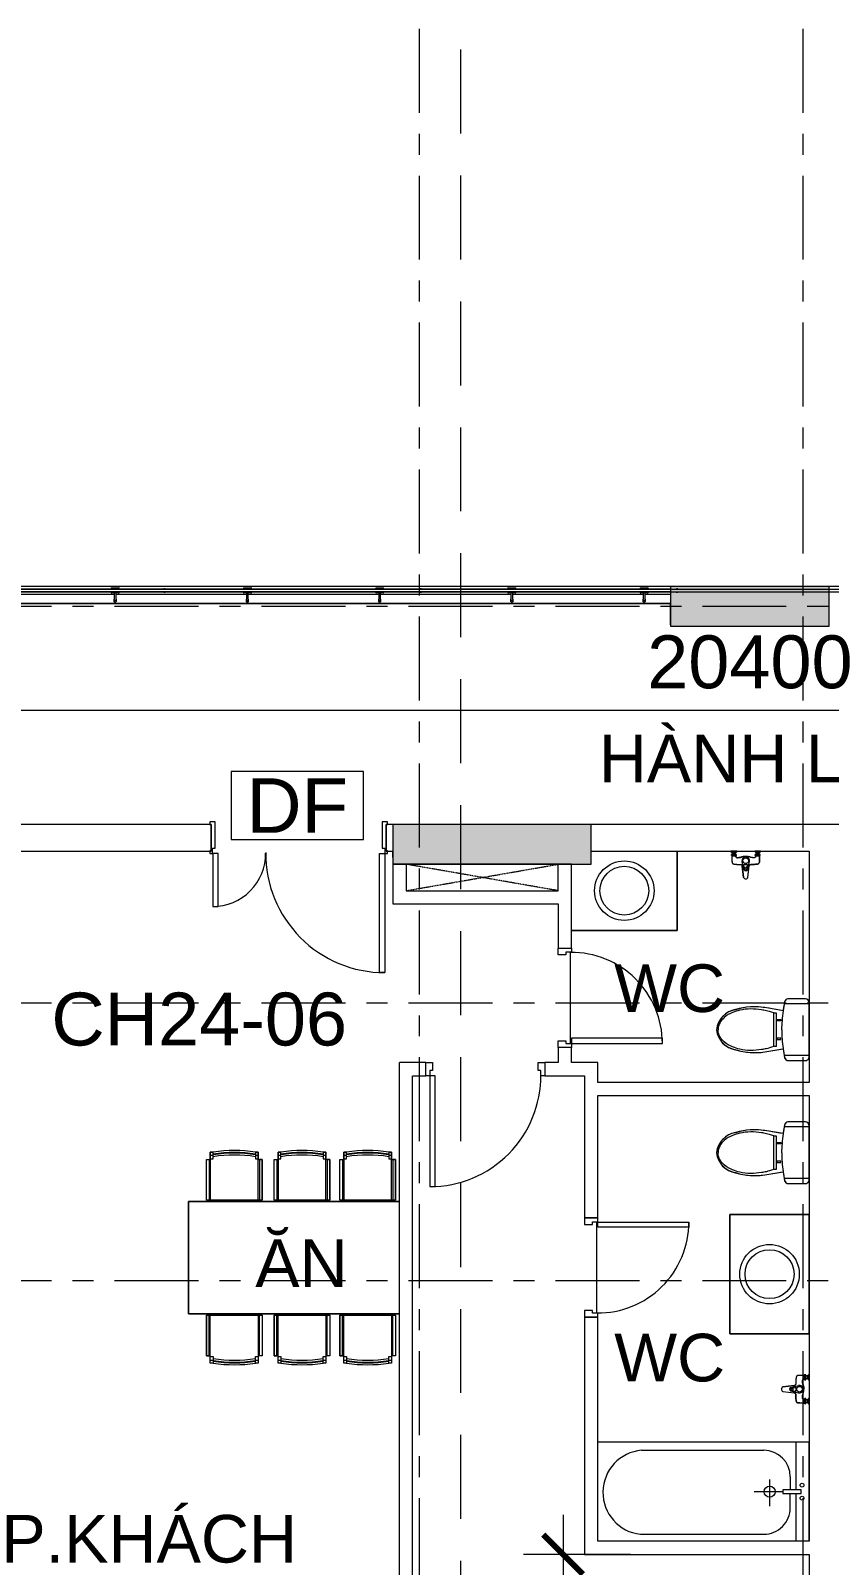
# Model space of a CAD drawing. Header units: millimetres. Extents: x -20144 to 126922, y -42414 to 48263.
# Drawn here: x 14062 to 20100, y 4198 to 15804 of the extents above; entities that cross this region are included whole.
import ezdxf
from ezdxf.enums import TextEntityAlignment as Align

# ---------------------------------------------------------------- set-up
doc = ezdxf.new("R2010")
doc.units = ezdxf.units.MM
for name, pattern in [('Dash', [6.35, 3.175, -3.175]), ('Grid Line', [22.225, 12.7, -3.175, 3.175, -3.175]), ('HIDDEN2', [4.7625, 3.175, -1.5875])]:
    doc.linetypes.add(name, pattern=pattern)
for name, color, linetype, lineweight in [('A-DETL-GENF', 31, 'Continuous', 5), ('A-DETL-GENF-HDLN', 161, 'Dash', 5), ('CHU', 181, 'Continuous', 5), ('CUA', 31, 'Continuous', 9), ('DIM', 1, 'Continuous', 5), ('KI-HIEU-1', 151, 'Continuous', 9), ('LC.HA', 8, 'Continuous', 9), ('NET CAT', 3, 'Continuous', 5), ('NET THAY 1', 41, 'Continuous', 5), ('NET THAY 2', 55, 'Continuous', 5), ('NET-CAT', 3, 'Continuous', 15), ('NET-THAY', 2, 'Continuous', 9), ('THIET BI', 44, 'Continuous', 5), ('THIET-BI', 44, 'Continuous', 5), ('TRUC', 225, 'Continuous', 5), ('Y-GHI CHU PCCC$0$Z-CT1-GHI CHU TT$0$KI-HIEU', 6, 'Continuous', 13)]:
    doc.layers.add(name, color=color, linetype=linetype, lineweight=lineweight)
doc.styles.add('Arial_2', font='arial.ttf', dxfattribs={"height": 360})
doc.styles.add('Arial_3', font='arial.ttf', dxfattribs={"height": 400})
doc.styles.add('TA1', font='arial.ttf')
doc.styles.add('Y-GHI CHU PCCC$0$Arial', font='arial.ttf')
doc.dimstyles.new('D_200_KTx2', dxfattribs={"dimtxt": 400, "dimasz": 300, "dimexe": 300, "dimexo": 300, "dimgap": 160, "dimtad": 1, "dimdec": 0, "dimzin": 9, "dimtxsty": 'TA1', "dimblk": 'ARCHTICK', "dimcen": 1, "dimdle": 300, "dimclrd": 256, "dimclre": 256, "dimclrt": 7, "dimadec": 0, "dimazin": 0, "dimtfac": 1, "dimtdec": 0, "dimtix": 1, "dimtmove": 1, "dimatfit": 3, "dimldrblk": 'ARCHTICK', "dimfxl": 0, "dimtolj": 1, "dimtzin": 0, "dimlwd": -1, "dimlwe": -1, "dimarcsym": 0})

# ---------------------------------------------------------------- blocks, each defined once
blk = doc.blocks.new('CUA VAO CAN HO_0001 - Type 1-1424750-MẶT BẰNG TẦNG 24')
at = {"layer": 'CUA'}
for p, q in [((-549, 1022), (-509, 1022)), ((-549, 122), (-549, 1022)), ((-509, 1022), (-509, 122)), ((712, 522), (712, 122)), ((752, 522), (712, 522)), ((752, 122), (752, 522)), ((-509, 122), (-549, 122)), ((712, 122), (752, 122))]:
    blk.add_line(p, q, dxfattribs=at)
at = {"layer": 'CUA', "lineweight": 5}
for p, q in [((-550, 122), (-570, 122)), ((-570, 122), (-570, 102)), ((-550, 81), (-550, 122)), ((773, 122), (753, 122)), ((753, 122), (753, 81)), ((773, 102), (773, 122)), ((-570, 102), (-560, 102)), ((-560, 102), (-560, -98)), ((-530, 81), (-550, 81)), ((-530, -118), (-530, 81)), ((753, 81), (733, 81)), ((733, 81), (733, -118)), ((763, -98), (763, 102)), ((763, 102), (773, 102)), ((-560, -98), (-570, -98)), ((-570, -98), (-570, -118)), ((773, -98), (763, -98)), ((773, -118), (773, -98)), ((-570, -118), (-530, -118)), ((733, -118), (773, -118))]:
    blk.add_line(p, q, dxfattribs=at)
for centre, radius, start, end in [((-549, 122), 900, 359.5, 90), ((752, 122), 400, 90, 180.5)]:
    blk.add_arc(centre, radius, start, end, dxfattribs=at)
blk = doc.blocks.new('X-XI2 - X-XI-1404904-MẶT BẰNG TẦNG 24')
at = {"layer": 'THIET-BI'}
for p, q in [((204, 0), (-204, 0)), ((204, 0), (-204, 0)), ((204, 0), (0, 0)), ((195, 0), (195, -186)), ((215, -2), (204, 0)), ((-231, -17), (-233, -33)), ((-233, -29), (-233, -158)), ((-233, -29), (-233, -158)), ((-233, -33), (-233, -45)), ((-233, -45), (-233, -158)), ((-228, -12), (-231, -17)), ((-222, -6), (-228, -12)), ((-212, -1), (-222, -6)), ((-204, 0), (-212, -1)), ((0, 0), (-204, 0)), ((-195, 0), (-195, -186)), ((219, -4), (215, -2)), ((225, -8), (219, -4)), ((228, -12), (225, -8)), ((232, -19), (228, -12)), ((233, -29), (232, -19)), ((233, -158), (233, -29)), ((233, -158), (233, -29)), ((233, -158), (233, -29)), ((-233, -158), (-233, -162)), ((-233, -162), (-231, -169)), ((-231, -169), (-228, -174)), ((-228, -174), (-224, -179)), ((-224, -179), (-217, -184)), ((-217, -184), (-209, -186)), ((-209, -186), (-202, -188)), ((-202, -188), (-192, -190)), ((-192, -190), (-184, -191)), ((-184, -191), (-168, -194)), ((-168, -194), (-150, -197)), ((-144, -197), (-167, -335)), ((-144, -197), (-167, -335)), ((-148, -221), (-155, -266)), ((-150, -197), (-144, -197)), ((-144, -197), (-148, -221)), ((-77, -214), (-66, -214)), ((-77, -245), (-77, -214)), ((-66, -214), (-66, -245)), ((64, -214), (64, -245)), ((74, -214), (64, -214)), ((74, -245), (74, -214)), ((144, -197), (213, -186)), ((167, -335), (144, -197)), ((167, -335), (144, -197)), ((147, -216), (144, -197)), ((152, -245), (147, -216)), ((213, -186), (221, -182)), ((221, -182), (226, -176)), ((226, -176), (232, -167)), ((232, -167), (233, -158)), ((-165, -322), (-169, -349)), ((-162, -304), (-165, -322)), ((-158, -281), (-162, -304)), ((-155, -266), (-158, -281)), ((-128, -250), (128, -250)), ((-128, -268), (-128, -250)), ((-9, -268), (-128, -268)), ((-66, -245), (-77, -245)), ((128, -268), (-9, -268)), ((64, -245), (74, -245)), ((128, -250), (128, -268)), ((157, -278), (152, -245)), ((162, -305), (157, -278)), ((167, -335), (162, -305)), ((172, -371), (167, -335)), ((-171, -365), (-173, -383)), ((-173, -383), (-173, -402)), ((-173, -402), (-173, -436)), ((-173, -436), (-173, -446)), ((-173, -446), (-170, -475)), ((-169, -349), (-171, -365)), ((165, -502), (173, -446)), ((173, -396), (172, -371)), ((173, -426), (173, -396)), ((173, -446), (173, -426)), ((-170, -475), (-166, -495)), ((-166, -495), (-161, -521)), ((-161, -521), (-151, -556)), ((-151, -556), (-144, -587)), ((145, -581), (151, -556)), ((151, -556), (155, -544)), ((155, -544), (162, -518)), ((162, -518), (165, -502)), ((-144, -587), (-132, -613)), ((-132, -613), (-122, -629)), ((-122, -629), (-100, -654)), ((-100, -654), (-88, -665)), ((-88, -665), (-70, -677)), ((-70, -677), (-50, -687)), ((-50, -687), (-20, -697)), ((0, -700), (35, -693)), ((35, -693), (61, -682)), ((61, -682), (86, -666)), ((86, -666), (100, -654)), ((100, -654), (114, -639)), ((114, -639), (132, -613)), ((132, -613), (145, -581)), ((-20, -697), (0, -700))]:
    blk.add_line(p, q, dxfattribs=at)
for centre, radius, start, end in [((204, -29), 29, 360, 90), ((204, -29), 29, 0, 90), ((-204, -29), 29, 90, 180), ((-204, -29), 29, 90, 180), ((-204, -158), 29, 180, 259.8599), ((-204, -158), 29, 180, 259.8599), ((18, 960), 1169, 258.7762, 262.0348), ((18, 960), 1169, 258.7762, 262.0348), ((18, 960), 1169, 262.1447, 269.1633), ((-16, 958), 1166, 270.8375, 277.7683), ((-18, 960), 1169, 277.9652, 281.2238), ((-18, 960), 1169, 277.9652, 281.2238), ((204, -158), 29, 280.1401, 360), ((204, -158), 29, 280.1401, 0), ((287, -414), 461, 170.0941, 197.8856), ((287, -414), 461, 170.0941, 197.8856), ((-287, -414), 461, 342.1144, 9.9059), ((-287, -414), 461, 342.1144, 9.9059), ((18, -530), 172, 188.8267, 263.9098), ((18, -530), 172, 188.8267, 263.9098), ((-18, -530), 172, 276.0902, 351.1733), ((-18, -530), 172, 276.0902, 351.1733)]:
    blk.add_arc(centre, radius, start, end, dxfattribs=at)
for points in [[(-128, -268), (-143, -316), (-152, -365), (-160, -442), (-151, -517), (-130, -585), (-94, -652), (-37, -689), (-3, -689), (0, -689)], [(128, -268), (143, -316), (152, -365), (160, -442), (151, -517), (130, -585), (94, -652), (37, -689), (3, -689), (0, -689)]]:
    blk.add_open_spline(points, degree=3, knots=[12.724379, 12.724379, 12.724379, 12.724379, 75.096459, 151.912755, 228.70098, 282.501534, 351.034079, 439.49288, 447.51098, 447.51098, 447.51098, 447.51098], dxfattribs=at)
blk = doc.blocks.new('X-LA - X-LA-1424757-MẶT BẰNG TẦNG 24')
at = {"layer": 'THIET-BI'}
for p, q in [((400, -600), (400, 0)), ((400, 0), (400, -600)), ((-400, -600), (400, -600)), ((400, -600), (-400, -600))]:
    blk.add_line(p, q, dxfattribs=at)
for radius in [225, 185]:
    blk.add_circle((0, -300), radius, dxfattribs=at)
blk = doc.blocks.new('X-BAN AN 4 GHE - X-BAN AN 4 GHE 2-1424809-MẶT BẰNG TẦNG 24')
at = {"layer": 'THIET BI'}
for p, q in [((137, 1168), (165, 1168)), ((137, 860), (137, 1168)), ((137, 1168), (156, 1168)), ((137, 860), (137, 1168)), ((156, 1168), (156, 860)), ((165, 1223), (187, 1223)), ((165, 1168), (165, 1223)), ((165, 1223), (165, 860)), ((187, 1223), (165, 1223)), ((165, 1201), (187, 1201)), ((165, 1172), (187, 1172)), ((187, 1188), (187, 1223)), ((187, 1172), (187, 1188)), ((506, 1223), (528, 1223)), ((506, 1223), (506, 1188)), ((528, 1223), (506, 1223)), ((506, 1201), (528, 1201)), ((506, 1188), (506, 1172)), ((506, 1172), (528, 1172)), ((528, 1223), (528, 1168)), ((528, 860), (528, 1223)), ((528, 1168), (556, 1168)), ((537, 1168), (537, 860)), ((556, 1168), (537, 1168)), ((556, 1168), (556, 860)), ((556, 860), (556, 1168)), ((648, 860), (648, 1168)), ((648, 1168), (677, 1168)), ((648, 1168), (667, 1168)), ((648, 860), (648, 1168)), ((667, 1168), (667, 860)), ((677, 1223), (699, 1223)), ((677, 1168), (677, 1223)), ((677, 1223), (677, 860)), ((699, 1223), (677, 1223)), ((677, 1201), (699, 1201)), ((677, 1172), (699, 1172)), ((699, 1188), (699, 1223)), ((699, 1172), (699, 1188)), ((1018, 1223), (1039, 1223)), ((1018, 1223), (1018, 1188)), ((1039, 1223), (1018, 1223)), ((1018, 1201), (1039, 1201)), ((1018, 1188), (1018, 1172)), ((1018, 1172), (1039, 1172)), ((1039, 1223), (1039, 1168)), ((1039, 860), (1039, 1223)), ((1039, 1168), (1068, 1168)), ((1049, 1168), (1049, 860)), ((1068, 1168), (1049, 1168)), ((1068, 1168), (1068, 860)), ((1068, 860), (1068, 1168)), ((1145, 860), (1145, 1168)), ((1145, 1168), (1174, 1168)), ((1145, 1168), (1164, 1168)), ((1145, 860), (1145, 1168)), ((1164, 1168), (1164, 860)), ((1174, 1223), (1195, 1223)), ((1174, 1168), (1174, 1223)), ((1174, 1223), (1174, 860)), ((1195, 1223), (1174, 1223)), ((1174, 1201), (1195, 1201)), ((1174, 1172), (1195, 1172)), ((1195, 1188), (1195, 1223)), ((1195, 1172), (1195, 1188)), ((1515, 1223), (1536, 1223)), ((1515, 1223), (1515, 1188)), ((1536, 1223), (1515, 1223)), ((1515, 1201), (1536, 1201)), ((1515, 1188), (1515, 1172)), ((1515, 1172), (1536, 1172)), ((1536, 1223), (1536, 1168)), ((1536, 860), (1536, 1223)), ((1536, 1168), (1565, 1168)), ((1546, 1168), (1546, 860)), ((1565, 1168), (1546, 1168)), ((1565, 1168), (1565, 860)), ((1565, 860), (1565, 1168)), ((0, 850), (1595, 850)), ((0, 0), (0, 850)), ((1595, 850), (0, 850)), ((0, 850), (0, 0)), ((556, 860), (137, 860)), ((156, 860), (137, 860)), ((165, 860), (528, 860)), ((537, 860), (556, 860)), ((1068, 860), (648, 860)), ((667, 860), (648, 860)), ((677, 860), (1039, 860)), ((1049, 860), (1068, 860)), ((1565, 860), (1145, 860)), ((1164, 860), (1145, 860)), ((1174, 860), (1536, 860)), ((1546, 860), (1565, 860)), ((1595, 0), (0, 0)), ((0, 0), (1595, 0)), ((137, -10), (556, -10)), ((137, -318), (137, -10)), ((156, -10), (137, -10)), ((137, -10), (137, -318)), ((156, -318), (156, -10)), ((165, -10), (528, -10)), ((165, -373), (165, -10)), ((528, -10), (528, -373)), ((537, -10), (556, -10)), ((537, -318), (537, -10)), ((556, -10), (556, -318)), ((556, -10), (556, -318)), ((648, -10), (1068, -10)), ((648, -318), (648, -10)), ((667, -10), (648, -10)), ((648, -10), (648, -318)), ((667, -318), (667, -10)), ((677, -10), (1039, -10)), ((677, -373), (677, -10)), ((1039, -10), (1039, -373)), ((1049, -10), (1068, -10)), ((1049, -318), (1049, -10)), ((1068, -10), (1068, -318)), ((1068, -10), (1068, -318)), ((1145, -10), (1565, -10)), ((1145, -318), (1145, -10)), ((1145, -10), (1145, -318)), ((1164, -10), (1145, -10)), ((1164, -318), (1164, -10)), ((1174, -10), (1536, -10)), ((1174, -373), (1174, -10)), ((1536, -10), (1536, -373)), ((1546, -10), (1565, -10)), ((1546, -318), (1546, -10)), ((1565, -10), (1565, -318)), ((1565, -10), (1565, -318)), ((165, -318), (137, -318)), ((137, -318), (156, -318)), ((165, -373), (165, -318)), ((165, -322), (187, -322)), ((187, -322), (187, -338)), ((187, -338), (187, -373)), ((506, -322), (528, -322)), ((506, -338), (506, -322)), ((506, -373), (506, -338)), ((528, -318), (528, -373)), ((556, -318), (528, -318)), ((556, -318), (537, -318)), ((677, -318), (648, -318)), ((648, -318), (667, -318)), ((677, -373), (677, -318)), ((677, -322), (699, -322)), ((699, -322), (699, -338)), ((699, -338), (699, -373)), ((1018, -322), (1039, -322)), ((1018, -338), (1018, -322)), ((1018, -373), (1018, -338)), ((1039, -318), (1039, -373)), ((1068, -318), (1039, -318)), ((1068, -318), (1049, -318)), ((1174, -318), (1145, -318)), ((1145, -318), (1164, -318)), ((1174, -373), (1174, -318)), ((1174, -322), (1195, -322)), ((1195, -322), (1195, -338)), ((1195, -338), (1195, -373)), ((1515, -322), (1536, -322)), ((1515, -338), (1515, -322)), ((1515, -373), (1515, -338)), ((1536, -318), (1536, -373)), ((1565, -318), (1536, -318)), ((1565, -318), (1546, -318)), ((165, -351), (187, -351)), ((187, -373), (165, -373)), ((187, -373), (165, -373)), ((506, -351), (528, -351)), ((528, -373), (506, -373)), ((528, -373), (506, -373)), ((677, -351), (699, -351)), ((699, -373), (677, -373)), ((699, -373), (677, -373)), ((1018, -351), (1039, -351)), ((1039, -373), (1018, -373)), ((1039, -373), (1018, -373)), ((1174, -351), (1195, -351)), ((1195, -373), (1174, -373)), ((1195, -373), (1174, -373)), ((1515, -351), (1536, -351)), ((1536, -373), (1515, -373)), ((1536, -373), (1515, -373))]:
    blk.add_line(p, q, dxfattribs=at)
for centre, radius, start, end in [((347, 222), 1013, 80.9407, 99.0593), ((347, 222), 1013, 80.9407, 99.0593), ((347, 222), 999, 80.808, 99.192), ((347, 202), 1013, 80.9407, 99.0593), ((347, 202), 999, 80.808, 99.192), ((858, 222), 1013, 80.9407, 99.0593), ((858, 222), 1013, 80.9407, 99.0593), ((858, 222), 999, 80.808, 99.192), ((858, 202), 1013, 80.9407, 99.0593), ((858, 202), 999, 80.808, 99.192), ((1355, 222), 1013, 80.9407, 99.0593), ((1355, 222), 1013, 80.9407, 99.0593), ((1355, 222), 999, 80.808, 99.192), ((1355, 202), 1013, 80.9407, 99.0593), ((1355, 202), 999, 80.808, 99.192), ((347, 648), 999, 260.808, 279.192), ((858, 648), 999, 260.808, 279.192), ((1355, 648), 999, 260.808, 279.192), ((347, 648), 1013, 260.9407, 279.0593), ((347, 628), 999, 260.808, 279.192), ((347, 628), 1013, 260.9407, 279.0593), ((347, 628), 1013, 260.9407, 279.0593), ((858, 648), 1013, 260.9407, 279.0593), ((858, 628), 999, 260.808, 279.192), ((858, 628), 1013, 260.9407, 279.0593), ((858, 628), 1013, 260.9407, 279.0593), ((1355, 648), 1013, 260.9407, 279.0593), ((1355, 628), 999, 260.808, 279.192), ((1355, 628), 1013, 260.9407, 279.0593), ((1355, 628), 1013, 260.9407, 279.0593)]:
    blk.add_arc(centre, radius, start, end, dxfattribs=at)
blk = doc.blocks.new('CUA WC - Type 1-1365100-MẶT BẰNG TẦNG 24')
at = {"layer": 'CUA', "lineweight": 5}
for p, q in [((-274, -52), (-274, 48)), ((-274, 48), (-224, 48)), ((-224, 48), (-224, -11)), ((426, 48), (476, 48)), ((426, -11), (426, 48)), ((476, 48), (476, -52)), ((-244, -52), (-274, -52)), ((-244, -11), (-244, -52)), ((-224, -11), (-244, -11)), ((446, -11), (426, -11)), ((446, -52), (446, -11)), ((476, -52), (446, -52))]:
    blk.add_line(p, q, dxfattribs=at)
at = {"layer": 'CUA'}
for p, q in [((-203, -52), (-243, -52)), ((-243, -52), (-243, -740)), ((-203, -740), (-203, -52)), ((-243, -740), (-203, -740))]:
    blk.add_line(p, q, dxfattribs=at)
at = {"layer": 'CUA', "lineweight": 5}
blk.add_arc((-243, -52), 688, 270, 0.5, dxfattribs=at)
blk = doc.blocks.new('CUA PHONG NGU - Type 1-1365695-MẶT BẰNG TẦNG 24')
at = {"layer": 'CUA', "lineweight": 5}
for p, q in [((-349, -52), (-349, 48)), ((-349, 48), (-299, 48)), ((-299, 48), (-299, -11)), ((501, 48), (551, 48)), ((501, -11), (501, 48)), ((551, 48), (551, -52)), ((-319, -52), (-349, -52)), ((-319, -11), (-319, -52)), ((-299, -11), (-319, -11)), ((521, -11), (501, -11)), ((521, -52), (521, -11)), ((551, -52), (521, -52))]:
    blk.add_line(p, q, dxfattribs=at)
at = {"layer": 'CUA'}
for p, q in [((-278, -52), (-318, -52)), ((-318, -52), (-318, -890)), ((-278, -890), (-278, -52)), ((-318, -890), (-278, -890))]:
    blk.add_line(p, q, dxfattribs=at)
at = {"layer": 'CUA', "lineweight": 5}
blk.add_arc((-318, -52), 838, 270, 0.5, dxfattribs=at)
blk = doc.blocks.new('CUA WC - Type 1-1365096-MẶT BẰNG TẦNG 24')
at = {"layer": 'CUA'}
for p, q in [((-243, 740), (-203, 740)), ((-243, 52), (-243, 740)), ((-203, 740), (-203, 52)), ((-203, 52), (-243, 52))]:
    blk.add_line(p, q, dxfattribs=at)
at = {"layer": 'CUA', "lineweight": 5}
for p, q in [((-244, 52), (-274, 52)), ((-274, 52), (-274, -48)), ((-244, 11), (-244, 52)), ((-224, 11), (-244, 11)), ((-224, -48), (-224, 11)), ((446, 11), (426, 11)), ((426, 11), (426, -48)), ((476, 52), (446, 52)), ((446, 52), (446, 11)), ((476, -48), (476, 52)), ((-274, -48), (-224, -48)), ((426, -48), (476, -48))]:
    blk.add_line(p, q, dxfattribs=at)
blk.add_arc((-243, 52), 688, 359.5, 90, dxfattribs=at)
blk = doc.blocks.new('X-LA - X-LA-1366259-MẶT BẰNG TẦNG 24')
at = {"layer": 'THIET-BI'}
for p, q in [((450, 0), (-450, 0)), ((-450, 0), (-450, -600)), ((-450, -600), (-450, 0)), ((-450, 0), (450, 0)), ((450, -600), (450, 0)), ((450, 0), (450, -600)), ((-450, -600), (450, -600)), ((450, -600), (-450, -600))]:
    blk.add_line(p, q, dxfattribs=at)
for radius in [225, 185]:
    blk.add_circle((0, -300), radius, dxfattribs=at)
blk = doc.blocks.new('X-SEN1 - X-SEN-1404906-MẶT BẰNG TẦNG 24')
at = {"layer": 'THIET-BI'}
for p, q in [((-68, 0), (-112, 0)), ((-112, 0), (-112, -4)), ((-112, 0), (-68, 0)), ((-112, -4), (-112, 0)), ((-68, -4), (-68, 0)), ((-68, 0), (-68, -4)), ((112, 0), (68, 0)), ((68, 0), (68, -4)), ((68, 0), (68, -4)), ((112, 0), (68, 0)), ((112, -4), (112, 0)), ((112, -4), (112, 0)), ((-112, -4), (-100, -13)), ((-68, -4), (-112, -4)), ((-112, -4), (-100, -13)), ((-100, -25), (-107, -25)), ((-73, -25), (-107, -25)), ((-107, -34), (-105, -34)), ((-107, -34), (-73, -34)), ((-105, -34), (-105, -37)), ((-105, -34), (-105, -37)), ((-75, -34), (-105, -34)), ((-105, -37), (-75, -37)), ((-100, -13), (-100, -25)), ((-100, -13), (-80, -13)), ((-80, -13), (-100, -13)), ((-100, -13), (-100, -25)), ((-80, -13), (-68, -4)), ((-80, -13), (-68, -4)), ((-80, -25), (-80, -13)), ((-80, -25), (-80, -13)), ((-73, -25), (-80, -25)), ((-75, -37), (-75, -34)), ((-75, -34), (-73, -34)), ((-75, -37), (-75, -34)), ((-13, -142), (-28, -81)), ((-27, -113), (-17, -199)), ((-17, -199), (-27, -113)), ((-8, -140), (-14, -105)), ((8, -140), (14, -105)), ((13, -142), (28, -81)), ((17, -199), (27, -113)), ((17, -199), (27, -113)), ((68, -4), (80, -13)), ((112, -4), (68, -4)), ((68, -4), (80, -13)), ((80, -25), (73, -25)), ((107, -25), (73, -25)), ((73, -34), (75, -34)), ((73, -34), (107, -34)), ((75, -34), (75, -37)), ((75, -34), (75, -37)), ((105, -34), (75, -34)), ((75, -37), (105, -37)), ((80, -13), (80, -25)), ((100, -13), (80, -13)), ((80, -13), (100, -13)), ((100, -13), (80, -13)), ((80, -13), (80, -25)), ((100, -13), (112, -4)), ((100, -13), (112, -4)), ((100, -25), (100, -13)), ((100, -25), (100, -13)), ((107, -25), (100, -25)), ((105, -37), (105, -34)), ((105, -34), (107, -34)), ((105, -37), (105, -34))]:
    blk.add_line(p, q, dxfattribs=at)
for centre, radius in [((0, -73), 21.5), ((0, -130), 7.2)]:
    blk.add_circle(centre, radius, dxfattribs=at)
for centre, radius, start, end in [((-103, -30), 6.9, 148.0246, 211.9754), ((-103, -30), 6.9, 148.0246, 211.9754), ((-107, -27), 1.8, 90, 148.0246), ((-107, -27), 1.8, 90, 148.0246), ((-107, -33), 1.8, 211.9754, 270), ((-107, -33), 1.8, 211.9754, 270), ((-112, -30), 6.9, 319.2845, 40.7155), ((-94, -30), 6.9, 139.2845, 220.7155), ((-85, -30), 6.9, 319.2845, 40.7155), ((-68, -30), 6.9, 139.2845, 220.7155), ((-73, -27), 1.8, 31.9754, 90), ((-73, -27), 1.8, 31.9754, 90), ((-73, -33), 1.8, 270, 328.0246), ((-73, -33), 1.8, 270, 328.0246), ((-77, -30), 6.9, 328.0246, 31.9754), ((-77, -30), 6.9, 328.0246, 31.9754), ((0, -73), 28.3, 89.2517, 195.6693), ((-9, -105), 4.5, 74.0703, 190.1556), ((0, -73), 28.3, 254.0703, 270.7483), ((0, -73), 28.3, 344.3307, 90.7483), ((0, -73), 28.3, 269.2517, 285.9297), ((9, -105), 4.5, 349.8444, 105.9297), ((77, -30), 6.9, 148.0246, 211.9754), ((77, -30), 6.9, 148.0246, 211.9754), ((73, -27), 1.8, 90, 148.0246), ((73, -27), 1.8, 90, 148.0246), ((73, -33), 1.8, 211.9754, 270), ((73, -33), 1.8, 211.9754, 270), ((68, -30), 6.9, 319.2845, 40.7155), ((86, -30), 6.9, 139.2845, 220.7155), ((95, -30), 6.9, 319.2845, 40.7155), ((112, -30), 6.9, 139.2845, 220.7155), ((107, -27), 1.8, 31.9754, 90), ((107, -27), 1.8, 31.9754, 90), ((107, -33), 1.8, 270, 328.0246), ((107, -33), 1.8, 270, 328.0246), ((103, -30), 6.9, 328.0246, 31.9754), ((103, -30), 6.9, 328.0246, 31.9754), ((0, -191), 19.3, 205.0481, 334.9519), ((0, -191), 19.3, 205.0481, 334.9519), ((0, -135), 14.7, 208.4144, 331.5856), ((0, -137), 8.24, 201.1294, 338.8706)]:
    blk.add_arc(centre, radius, start, end, dxfattribs=at)
for points, knots in [([(-105, -37), (-105, -39), (-105, -43), (-105, -49), (-104, -54), (-104, -62), (-104, -68), (-104, -74), (-104, -75), (-104, -77), (-104, -78), (-104, -79), (-104, -80), (-104, -81), (-104, -82), (-104, -82), (-103, -83), (-103, -83), (-103, -83), (-103, -84), (-103, -85), (-103, -87), (-103, -88), (-103, -88), (-102, -89), (-102, -90), (-101, -91), (-101, -92), (-100, -92), (-99, -94), (-98, -95), (-96, -96), (-95, -97), (-94, -97), (-92, -98), (-91, -98), (-90, -98), (-90, -99), (-89, -99), (-88, -99), (-87, -99), (-86, -99), (-85, -99), (-84, -99), (-83, -99), (-82, -99), (-81, -99), (-80, -100), (-78, -100), (-76, -100), (-73, -100), (-70, -100), (-66, -101), (-62, -101), (-56, -102), (-52, -102), (-49, -102), (-47, -102), (-46, -102), (-45, -102), (-44, -102), (-44, -102), (-43, -102), (-41, -102), (-40, -102), (-39, -102), (-39, -102), (-38, -102), (-38, -102), (-38, -102), (-37, -102), (-36, -103), (-34, -103), (-33, -103), (-32, -104), (-32, -105), (-30, -106), (-29, -108), (-28, -110), (-27, -112), (-27, -113)], [0, 0, 0, 0, 0.041667, 0.083333, 0.125, 0.166667, 0.25, 0.270833, 0.28125, 0.291667, 0.296875, 0.302083, 0.3125, 0.322917, 0.328125, 0.330729, 0.333333, 0.335938, 0.338542, 0.34375, 0.354167, 0.364583, 0.369792, 0.375, 0.380208, 0.385417, 0.395833, 0.40625, 0.411458, 0.416667, 0.4375, 0.447917, 0.458333, 0.46875, 0.479167, 0.489583, 0.494792, 0.5, 0.505208, 0.510417, 0.520833, 0.53125, 0.536458, 0.541667, 0.546875, 0.552083, 0.5625, 0.572917, 0.583333, 0.604167, 0.625, 0.645833, 0.666667, 0.708333, 0.75, 0.791667, 0.802083, 0.8125, 0.822917, 0.828125, 0.833333, 0.838542, 0.84375, 0.854167, 0.864583, 0.869792, 0.872396, 0.875, 0.877604, 0.880208, 0.885417, 0.895833, 0.90625, 0.916667, 0.921875, 0.927083, 0.9375, 0.958333, 0.979167, 1, 1, 1, 1]), ([(-105, -37), (-105, -52), (-104, -69), (-103, -88), (-100, -94), (-92, -99), (-73, -100), (-54, -102), (-34, -102), (-29, -107), (-28, -111), (-27, -113)], [0, 0, 0, 0, 45.441328, 49.333631, 56.110562, 66.562664, 73.682324, 114.966912, 125.570438, 129.900151, 136.284558, 136.284558, 136.284558, 136.284558]), ([(0, -41), (-2, -41), (-6, -41), (-10, -41), (-14, -42), (-18, -42), (-21, -43), (-24, -44), (-27, -45), (-30, -45), (-33, -46), (-36, -47), (-39, -48), (-42, -49), (-45, -49), (-48, -50), (-52, -50), (-55, -51), (-57, -51), (-58, -51), (-59, -51), (-60, -51), (-61, -51), (-62, -51), (-62, -51), (-63, -51), (-64, -51), (-64, -51), (-65, -51), (-66, -51), (-66, -51), (-67, -51), (-67, -50), (-68, -50), (-69, -50), (-70, -49), (-71, -48), (-72, -47), (-73, -47), (-73, -46), (-74, -45), (-74, -44), (-74, -43), (-75, -43), (-75, -42), (-75, -41), (-75, -41), (-75, -40), (-75, -40), (-75, -39), (-75, -38), (-75, -37)], [0, 0, 0, 0, 0.041667, 0.083333, 0.125, 0.166667, 0.208333, 0.25, 0.291667, 0.333333, 0.375, 0.416667, 0.458333, 0.5, 0.541667, 0.583333, 0.625, 0.666667, 0.6875, 0.697917, 0.708333, 0.71875, 0.729167, 0.739583, 0.75, 0.755208, 0.760417, 0.770833, 0.78125, 0.786458, 0.791667, 0.796875, 0.802083, 0.8125, 0.833333, 0.84375, 0.854167, 0.875, 0.885417, 0.895833, 0.90625, 0.916667, 0.927083, 0.9375, 0.947917, 0.953125, 0.958333, 0.963542, 0.96875, 0.979167, 1, 1, 1, 1]), ([(-75, -37), (-75, -40), (-75, -45), (-68, -52), (-55, -51), (-39, -49), (-24, -43), (-12, -41), (0, -41)], [0, 0, 0, 0, 8.475038, 15.961674, 29.255673, 47.963091, 70.422589, 93.837243, 93.837243, 93.837243, 93.837243]), ([(75, -37), (75, -38), (75, -39), (75, -40), (75, -40), (75, -41), (75, -41), (75, -42), (75, -43), (74, -43), (74, -44), (74, -44), (74, -45), (73, -46), (73, -47), (72, -47), (71, -48), (70, -49), (69, -50), (68, -50), (67, -50), (67, -51), (66, -51), (66, -51), (65, -51), (64, -51), (63, -51), (63, -51), (62, -51), (62, -51), (61, -51), (60, -51), (59, -51), (58, -51), (57, -51), (55, -51), (52, -50), (47, -50), (42, -49), (37, -47), (33, -46), (30, -45), (27, -45), (24, -44), (21, -43), (18, -42), (14, -42), (10, -41), (6, -41), (2, -41), (0, -41)], [0, 0, 0, 0, 0.020833, 0.03125, 0.036458, 0.041667, 0.046875, 0.052083, 0.0625, 0.072917, 0.078125, 0.083333, 0.09375, 0.104167, 0.114583, 0.125, 0.145833, 0.15625, 0.166667, 0.1875, 0.197917, 0.203125, 0.208333, 0.213542, 0.21875, 0.229167, 0.239583, 0.25, 0.255208, 0.260417, 0.270833, 0.28125, 0.291667, 0.302083, 0.3125, 0.333333, 0.375, 0.416667, 0.5, 0.583333, 0.625, 0.666667, 0.708333, 0.75, 0.791667, 0.833333, 0.875, 0.916667, 0.958333, 1, 1, 1, 1]), ([(75, -37), (75, -40), (75, -45), (68, -52), (55, -51), (39, -49), (24, -43), (12, -41), (0, -41)], [0, 0, 0, 0, 8.475038, 15.961674, 29.255673, 47.963091, 70.422589, 93.837243, 93.837243, 93.837243, 93.837243]), ([(27, -113), (27, -112), (28, -110), (29, -108), (30, -106), (32, -105), (32, -104), (33, -103), (34, -103), (36, -103), (37, -102), (38, -102), (38, -102), (38, -102), (39, -102), (39, -102), (40, -102), (41, -102), (43, -102), (44, -102), (44, -102), (45, -102), (46, -102), (47, -102), (49, -102), (52, -102), (58, -101), (65, -101), (73, -100), (77, -100), (80, -100), (81, -99), (82, -99), (83, -99), (84, -99), (85, -99), (86, -99), (87, -99), (88, -99), (89, -99), (90, -99), (90, -98), (91, -98), (92, -98), (94, -97), (95, -97), (96, -96), (98, -95), (99, -93), (100, -92), (101, -91), (102, -90), (102, -89), (103, -88), (103, -88), (103, -87), (103, -85), (103, -84), (103, -83), (103, -83), (103, -83), (104, -82), (104, -82), (104, -81), (104, -80), (104, -79), (104, -78), (104, -77), (104, -75), (104, -74), (104, -70), (104, -66), (104, -54), (105, -45), (105, -37)], [0, 0, 0, 0, 0.020833, 0.041667, 0.0625, 0.072917, 0.078125, 0.083333, 0.09375, 0.104167, 0.114583, 0.119792, 0.122396, 0.125, 0.127604, 0.130208, 0.135417, 0.145833, 0.15625, 0.161458, 0.166667, 0.171875, 0.177083, 0.1875, 0.197917, 0.208333, 0.25, 0.333333, 0.375, 0.416667, 0.427083, 0.4375, 0.447917, 0.453125, 0.458333, 0.463542, 0.46875, 0.479167, 0.489583, 0.494792, 0.5, 0.505208, 0.510417, 0.520833, 0.53125, 0.541667, 0.552083, 0.5625, 0.583333, 0.59375, 0.604167, 0.614583, 0.619792, 0.625, 0.630208, 0.635417, 0.645833, 0.65625, 0.661458, 0.664062, 0.666667, 0.669271, 0.671875, 0.677083, 0.6875, 0.697917, 0.703125, 0.708333, 0.71875, 0.729167, 0.75, 0.791667, 0.833333, 1, 1, 1, 1]), ([(105, -37), (105, -52), (104, -69), (103, -88), (100, -94), (92, -99), (73, -100), (54, -102), (34, -102), (29, -107), (28, -111), (27, -113)], [0, 0, 0, 0, 45.441328, 49.333631, 56.110562, 66.562664, 73.682324, 114.966912, 125.570438, 129.900151, 136.284558, 136.284558, 136.284558, 136.284558])]:
    blk.add_open_spline(points, degree=3, knots=knots, dxfattribs=at)
blk = doc.blocks.new('X-BON TAM1 - X-BON TAM-1404913-MẶT BẰNG TẦNG 24')
at = {"layer": 'THIET-BI'}
for p, q in [((375, 0), (-375, 0)), ((-375, 0), (-375, -1600)), ((-375, 0), (-375, -1600)), ((375, 0), (-375, 0)), ((-375, -100), (-13, -100)), ((13, -61), (-13, -61)), ((-13, -61), (-13, -199)), ((13, -199), (13, -61)), ((13, -100), (375, -100)), ((-113, -143), (-13, -143)), ((-13, -199), (13, -199)), ((0, -199), (0, -415)), ((122, -143), (13, -143)), ((-313, -1268), (-313, -343)), ((-92, -299), (109, -299)), ((322, -1276), (322, -343))]:
    blk.add_line(p, q, dxfattribs=at)
for centre, radius in [((-49, -54), 14.5), ((49, -54), 14.5), ((0, -299), 41.7)]:
    blk.add_circle(centre, radius, dxfattribs=at)
for centre, radius, start, end in [((-113, -343), 200, 90, 180), ((122, -343), 200, 360, 90), ((5, -1241), 319, 184.7583, 353.7351)]:
    blk.add_arc(centre, radius, start, end, dxfattribs=at)
blk = doc.blocks.new('Top Rail Type - Top Rail_Internal_-1431859-MẶT BẰNG TẦNG 24')
at = {"layer": 'NET THAY 1'}
for p, q in [((11200, 11581), (26700, 11581)), ((11200, 11559), (26700, 11559))]:
    blk.add_line(p, q, dxfattribs=at)
blk = doc.blocks.new('ALB-RAILING 32 - ALB-BALUSTER-V11-MẶT BẰNG TẦNG 24')
at = {"layer": 'NET THAY 1'}
for p, q in [((-30, 101), (-30, 92)), ((-30, 101), (30, 101)), ((-29, 101), (-30, 101)), ((-30, 70), (-30, 63)), ((-30, 63), (-26, 63)), ((30, 63), (-30, 63)), ((-7, 63), (-7, 15)), ((7, 15), (7, 63)), ((26, 63), (30, 63)), ((30, 101), (29, 101)), ((30, 92), (30, 101)), ((30, 63), (30, 70))]:
    blk.add_line(p, q, dxfattribs=at)
at = {"layer": 'NET THAY 1', "flags": 128}
for points in [[(-7, 1), (-7, 2), (-7, 2), (-7, 2), (-7, 3), (-7, 3), (-7, 3), (-7, 4), (-7, 4), (-7, 5), (-7, 5), (-7, 5), (-7, 6), (-7, 6), (-7, 7), (-7, 7), (-7, 8), (-7, 8), (-7, 9), (-7, 10), (-7, 10), (-7, 11), (-7, 11), (-7, 12), (-7, 12), (-7, 13), (-7, 14), (-7, 14), (-7, 15), (-7, 15)], [(7, 15), (7, 14), (7, 14), (7, 13), (7, 13), (7, 12), (7, 11), (7, 11), (7, 10), (7, 10), (7, 9), (7, 9), (7, 8), (7, 8), (7, 7), (7, 7), (7, 6), (7, 6), (7, 5), (7, 5), (7, 4), (7, 4), (7, 3), (7, 3), (7, 3)], [(7, 0), (7, 0), (7, -1), (7, -1), (7, -1), (7, -1), (7, -2)], [(-3, -6), (-3, -6), (-3, -6), (-4, -6), (-4, -6), (-4, -6), (-4, -5), (-5, -5), (-5, -5), (-5, -5), (-5, -5), (-5, -4), (-6, -4), (-6, -4), (-6, -4), (-6, -4), (-6, -3), (-6, -3), (-6, -3), (-7, -3), (-7, -2), (-7, -2), (-7, -2), (-7, -1), (-7, -1)], [(0, -7), (0, -7), (-1, -7), (-1, -7), (-1, -7), (-1, -7), (-2, -7)], [(7, -2), (6, -3), (6, -3), (6, -3), (6, -3), (6, -4), (6, -4), (6, -4), (5, -4), (5, -5), (5, -5), (5, -5), (5, -5), (4, -5), (4, -6), (4, -6), (4, -6), (4, -6), (3, -6), (3, -6), (3, -6), (3, -7), (2, -7), (2, -7), (2, -7), (1, -7), (1, -7), (1, -7), (1, -7), (0, -7), (0, -7), (0, -7)]]:
    blk.add_lwpolyline(points, dxfattribs=at)
at = {"layer": 'NET THAY 1'}
for start, end in [(90, 270), (270, 90)]:
    blk.add_arc((0, 0), 7, start, end, dxfattribs=at)
blk = doc.blocks.new('Family1 - Family1 2-1425495-MẶT BẰNG TẦNG 24')
at = {"layer": 'A-DETL-GENF'}
for p, q in [((200, 1150), (0, 1150)), ((0, 1150), (0, 0)), ((200, 0), (200, 1150)), ((0, 0), (200, 0))]:
    blk.add_line(p, q, dxfattribs=at)
at = {"layer": 'A-DETL-GENF-HDLN'}
for p, q in [((0, 1150), (200, 1)), ((0, 0), (200, 1149))]:
    blk.add_line(p, q, dxfattribs=at)
blk = doc.blocks.new('A$C043A1407')
at = {"layer": 'LC.HA'}
h = blk.add_hatch(color=256, dxfattribs=at)
h.dxf.hatch_style = 1
h.paths.add_polyline_path([(-2650, -5250), (-2650, -4950), (-3850, -4950), (-3850, -5250)])
h = blk.add_hatch(color=256, dxfattribs=at)
h.dxf.hatch_style = 1
h.paths.add_polyline_path([(-4450, -7050), (-4450, -6750), (-5950, -6750), (-5950, -7050)])
at = {"ltscale": 1000}
for points in [[(-2650, -5250), (-2650, -4950), (-3850, -4950), (-3850, -5250)], [(-4450, -7050), (-4450, -6750), (-5950, -6750), (-5950, -7050)]]:
    blk.add_lwpolyline(points, close=True, dxfattribs=at)
blk = doc.blocks.new('Railing - NBS_RailInfillPnl_Post-1648199-MẶT BẰNG TẦNG 24')
at = {"layer": 'NET THAY 2'}
for p, q in [((-13, -5), (-13, 5)), ((13, 5), (13, -5))]:
    blk.add_line(p, q, dxfattribs=at)
blk = doc.blocks.new('_ARCHTICK')
at = {"color": 0, "linetype": 'ByBlock', "const_width": 0.15}
blk.add_lwpolyline([(-0.5, -0.5), (0.5, 0.5)], dxfattribs=at)
blk = doc.blocks.new('*D275')
at = {"layer": 'Defpoints', "color": 0, "transparency": 16777216}
for p in [(18897, 4280), (18088, 200), (18897, 200, 0)]:
    blk.add_point(p, dxfattribs=at)
at = {"layer": 'DIM', "transparency": 16777216}
for p, q in [((18088, 4580), (18088, -100)), ((18597, 4280), (17788, 4280)), ((18597, 200), (17788, 200))]:
    blk.add_line(p, q, dxfattribs=at)
at = {"layer": 'DIM', "transparency": 16777216, "xscale": 300, "yscale": 300, "zscale": 300}
for p, rotation in [((18088, 4280), 90), ((18088, 200), 270)]:
    blk.add_blockref('_ARCHTICK', p, dxfattribs=dict(at, rotation=rotation))
at = {"layer": 'DIM', "color": 7, "transparency": 16777216, "insert": (17724, 2240), "char_height": 400, "attachment_point": 5, "rotation": 90, "style": 'TA1'}
blk.add_mtext('\\A1;4080', dxfattribs=at)
blk = doc.blocks.new('*D278')
at = {"layer": 'Defpoints', "color": 0, "transparency": 16777216}
for p in [(29700, 11270), (9301, 11122), (29700, 10664)]:
    blk.add_point(p, dxfattribs=at)
at = {"layer": 'DIM', "transparency": 16777216}
for p, q in [((29700, 10970), (29700, 10364)), ((9301, 10822), (9301, 10364)), ((9001, 10664), (30000, 10664))]:
    blk.add_line(p, q, dxfattribs=at)
at = {"layer": 'DIM', "transparency": 16777216, "xscale": 300, "yscale": 300, "zscale": 300, "rotation": 180}
blk.add_blockref('_ARCHTICK', (9301, 10664), dxfattribs=at)
at = {"layer": 'DIM', "transparency": 16777216, "xscale": 300, "yscale": 300, "zscale": 300}
blk.add_blockref('_ARCHTICK', (29700, 10664), dxfattribs=at)
at = {"layer": 'DIM', "color": 7, "transparency": 16777216, "insert": (19500, 11028), "char_height": 400, "attachment_point": 5, "style": 'TA1'}
blk.add_mtext('\\A1;20400', dxfattribs=at)
blk = doc.blocks.new('Y-GHI CHU PCCC$0$A$C67775D76')
at = {"color": 8, "ltscale": 30}
blk.add_lwpolyline([(-266.7, -137.5), (266.7, -137.5), (266.7, 137.5), (-266.7, 137.5)], close=True, dxfattribs=at)
at = {"color": 8, "style": 'Y-GHI CHU PCCC$0$Arial'}
blk.add_text('DF', height=220, dxfattribs=at).set_placement((0, 0), align=Align.MIDDLE_CENTER)

msp = doc.modelspace()

# ---------------------------------------------------------------- linework, layer by layer
at = {"layer": 'KI-HIEU-1', "linetype": 'HIDDEN2', "ltscale": 200}
msp.add_line((17315.5, -7833.5), (17315.5, 45196.8), dxfattribs=at)
at = {"layer": 'NET THAY 1'}
for p, q in [((26970.5, 11599.9), (10400.5, 11599.9)), ((18900.5, 11580.7), (10400.5, 11580.7)), ((18900.5, 11559.2), (10400.5, 11559.2)), ((14693.9, 11539.9), (12707.2, 11539.9)), ((15693.9, 11539.9), (14707.2, 11539.9)), ((16693.9, 11539.9), (15707.2, 11539.9)), ((17693.9, 11539.9), (16707.2, 11539.9)), ((18693.9, 11539.9), (17707.2, 11539.9)), ((18900.5, 11539.9), (18707.2, 11539.9)), ((10400.5, 11472.9), (18900.5, 11472.9)), ((18900.5, 11472.9), (10400.5, 11472.9))]:
    msp.add_line(p, q, dxfattribs=at)
at = {"layer": 'NET-CAT'}
for p, q in [((15427.5, 9800), (9200.5, 9800)), ((15427.5, 9600), (15427.5, 9800)), ((16850.5, 9800), (16750.5, 9800)), ((16750.5, 9800), (16750.5, 9600)), ((19948.5, 9799.9), (18150.5, 9799.9)), ((24450.5, 9800), (19948.5, 9800)), ((10950.1, 9600), (15427.5, 9600)), ((16750.5, 9600), (16800.5, 9600)), ((18300.3, 9599.9), (19356, 9599.9)), ((19400.8, 9599.9), (19536.1, 9599.9)), ((19580.9, 9599.9), (19948.5, 9599.9)), ((19948.5, 9600), (19948.5, 7850)), ((16900.5, 9499.9), (16800.5, 9499.9)), ((16800.5, 9499.9), (16800.5, 9199.9)), ((18150.5, 9499.9), (18050.5, 9499.9)), ((18150.5, 8864.9), (18150.5, 9499.9)), ((16800.5, 9199.9), (18050.5, 9199.9)), ((18050.5, 9199.9), (18050.5, 8864.9)), ((18050.5, 8864.9), (18150.5, 8864.9)), ((18050.5, 8114.9), (18050.5, 7999.9)), ((18150.5, 8114.9), (18050.5, 8114.9)), ((18150.5, 7999.9), (18150.5, 8114.9)), ((16848.5, 7999.9), (16848.5, 1499.9)), ((17050.5, 7999.9), (16850.5, 7999.9)), ((16948.5, 1499.9), (16948.5, 7899.9)), ((16950.5, 7899.9), (17050.5, 7899.9)), ((17050.5, 7899.9), (17050.5, 7999.9)), ((18050.5, 7999.9), (17950.5, 7999.9)), ((17950.5, 7999.9), (17950.5, 7899.9)), ((17950.5, 7899.9), (18250.5, 7899.9)), ((18350.5, 7999.9), (18150.5, 7999.9)), ((18250.5, 7899.9), (18250.5, 6825)), ((18350.5, 7850), (18350.5, 7999.9)), ((19948.5, 7850), (18350.5, 7850)), ((18350.5, 6825), (18350.5, 7750)), ((18350.5, 7750), (19948.5, 7750)), ((19948.5, 7750), (19948.5, 4380)), ((18250.5, 6825), (18350.5, 6825)), ((18250.5, 6075), (18250.5, 4280)), ((18350.5, 6075), (18250.5, 6075)), ((18350.5, 4380), (18350.5, 6075)), ((19948.5, 4380), (18350.5, 4380)), ((18250.5, 4280), (19948.5, 4280)), ((19948.5, 4280), (19948.5, 199.9))]:
    msp.add_line(p, q, dxfattribs=at)
at = {"layer": 'NET-THAY'}
for p, q in [((18900.5, 11310), (18900.5, 11473.3)), ((16800.5, 9549.9), (16800.5, 9600)), ((18140.5, 8834.9), (18140.5, 8144.9)), ((18340.5, 6795), (18340.5, 6105))]:
    msp.add_line(p, q, dxfattribs=at)
at = {"layer": 'TRUC', "linetype": 'Grid Line', "ltscale": 50}
for p, q in [((17000.5, 43599.9), (17000.5, -4500.1)), ((19900.5, 43599.9), (19900.5, -4500.1)), ((42000.5, 11449.9), (-12092.4, 11449.9)), ((42000.5, 8449.9), (-14407, 8449.9)), ((42000.5, 6349.9), (-12092.4, 6349.9))]:
    msp.add_line(p, q, dxfattribs=at)

# ---------------------------------------------------------------- block references
at = {"extrusion": (0, 0, -1), "zscale": -1, "rotation": 90}
for p in [(-15075, 11569.9), (-17012.6, 11569.9), (-18950.2, 11569.9)]:
    msp.add_blockref('Railing - NBS_RailInfillPnl_Post-1648199-MẶT BẰNG TẦNG 24', p, dxfattribs=at)
at = {"layer": 'A-DETL-GENF', "rotation": 89.99999999999966}
msp.add_blockref('Family1 - Family1 2-1425495-MẶT BẰNG TẦNG 24', (18050.5, 9299.9), dxfattribs=at)
at = {"layer": 'CUA'}
for name, p, rotation in [('CUA VAO CAN HO_0001 - Type 1-1424750-MẶT BẰNG TẦNG 24', (16190.4, 9702.2), 180), ('CUA WC - Type 1-1365100-MẶT BẰNG TẦNG 24', (18098.2, 8388.5), 89.99999999999993), ('CUA WC - Type 1-1365096-MẶT BẰNG TẦNG 24', (18298.2, 6551.4), 270)]:
    msp.add_blockref(name, p, dxfattribs=dict(at, rotation=rotation))
msp.add_blockref('CUA PHONG NGU - Type 1-1365695-MẶT BẰNG TẦNG 24', (17399, 7952.2), dxfattribs=at)
at = {"layer": 'NET CAT'}
msp.add_blockref('A$C043A1407', (22750.3, 16550), dxfattribs=at)
at = {"layer": 'NET THAY 1'}
for name, p in [('Top Rail Type - Top Rail_Internal_-1431859-MẶT BẰNG TẦNG 24', (0, 0)), ('ALB-RAILING 32 - ALB-BALUSTER-V11-MẶT BẰNG TẦNG 24', (14700.5, 11488.7)), ('ALB-RAILING 32 - ALB-BALUSTER-V11-MẶT BẰNG TẦNG 24', (15700.5, 11488.7)), ('ALB-RAILING 32 - ALB-BALUSTER-V11-MẶT BẰNG TẦNG 24', (16700.5, 11488.7)), ('ALB-RAILING 32 - ALB-BALUSTER-V11-MẶT BẰNG TẦNG 24', (17700.5, 11488.7)), ('ALB-RAILING 32 - ALB-BALUSTER-V11-MẶT BẰNG TẦNG 24', (18700.5, 11488.7))]:
    msp.add_blockref(name, p, dxfattribs=at)
at = {"layer": 'THIET BI'}
msp.add_blockref('X-BAN AN 4 GHE - X-BAN AN 4 GHE 2-1424809-MẶT BẰNG TẦNG 24', (15255.3, 6099.9), dxfattribs=at)
at = {"layer": 'THIET-BI'}
for name, p in [('X-LA - X-LA-1424757-MẶT BẰNG TẦNG 24', (18550.5, 9600)), ('X-SEN1 - X-SEN-1404906-MẶT BẰNG TẦNG 24', (19468.5, 9600))]:
    msp.add_blockref(name, p, dxfattribs=at)
for name, p, rotation in [('X-XI2 - X-XI-1404904-MẶT BẰNG TẦNG 24', (19948.5, 8248.6), 269.9999999999991), ('X-XI2 - X-XI-1404904-MẶT BẰNG TẦNG 24', (19948.5, 7318.6), 269.9999999999991), ('X-LA - X-LA-1366259-MẶT BẰNG TẦNG 24', (19948.5, 6400), 269.9999999999997), ('X-SEN1 - X-SEN-1404906-MẶT BẰNG TẦNG 24', (19948.5, 5530), 269.9999999999997), ('X-BON TAM1 - X-BON TAM-1404913-MẶT BẰNG TẦNG 24', (19948.5, 4755), 269.9999999999997)]:
    msp.add_blockref(name, p, dxfattribs=dict(at, rotation=rotation))
at = {"layer": 'Y-GHI CHU PCCC$0$Z-CT1-GHI CHU TT$0$KI-HIEU', "color": 8, "xscale": 1.875, "yscale": 1.875, "zscale": 1.875}
msp.add_blockref('Y-GHI CHU PCCC$0$A$C67775D76', (16078.2, 9943.9), dxfattribs=at)

# ---------------------------------------------------------------- texts
at = {"layer": 'CHU', "color": 7, "line_spacing_factor": 0.936439}
for s, insert, char_height, width, attachment_point, style in [('\\pt2540.0016,5079.9996,7620.0012,10159.9992,12700.0008,15239.9988,17780.0004,20319.9984,22860,25400.0016,27939.9996,30480.0012,33019.9992,35560.0008,38099.9988,40640.0004,43179.9984,45720,48260.0016,50799.9996,53340.0012,55879.9992,58420.0008,60959.9988,63500.0004,66039.9984,68580,71120.0016,73659.9996,76200.0012,78739.9992,81280.0008;HÀNH LANG', (18358, 10480.1), 360, 2926.98, 1, 'Arial_2'), ('\\pt2540,5080,7620,10160,12700,15240,17780,20320,22860,25400,27940,30480,33020,35560,38100,40640,43180,45720,48260,50800,53340,55880,58420,60960,63500,66040,68580,71120,73660,76200,78740,81280;WC', (19312.2, 8742.6), 360, 868.6, 3, 'Arial_2'), ('\\pt2540,5080,7620,10160,12700,15240,17780,20320,22860,25400,27940,30480,33020,35560,38100,40640,43180,45720,48260,50800,53340,55880,58420,60960,63500,66040,68580,71120,73660,76200,78740,81280;CH24-06', (16454.3, 8529.4), 400, 2298.76, 3, 'Arial_3'), ('\\pt2540.0016,5079.9996,7620.0012,10159.9992,12700.0008,15239.9988,17780.0004,20319.9984,22860,25400.0016,27939.9996,30480.0012,33019.9992,35560.0008,38099.9988,40640.0004,43179.9984,45720,48260.0016,50799.9996,53340.0012,55879.9992,58420.0008,60959.9988,63500.0004,66039.9984,68580,71120.0016,73659.9996,76200.0012,78739.9992,81280.0008;ĂN', (16458.5, 6662.5), 360, 694.88, 3, 'Arial_2'), ('\\pt2540,5080,7620,10160,12700,15240,17780,20320,22860,25400,27940,30480,33020,35560,38100,40640,43180,45720,48260,50800,53340,55880,58420,60960,63500,66040,68580,71120,73660,76200,78740,81280;WC', (19312.2, 5949.1), 360, 868.6, 3, 'Arial_2'), ('\\pt2540.0016,5079.9996,7620.0012,10159.9992,12700.0008,15239.9988,17780.0004,20319.9984,22860,25400.0016,27939.9996,30480.0012,33019.9992,35560.0008,38099.9988,40640.0004,43179.9984,45720,48260.0016,50799.9996,53340.0012,55879.9992,58420.0008,60959.9988,63500.0004,66039.9984,68580,71120.0016,73659.9996,76200.0012,78739.9992,81280.0008;P.KHÁCH', (16075.5, 4579), 360, 2217.96, 3, 'Arial_2')]:
    msp.add_mtext(s, dxfattribs=dict(at, insert=insert, char_height=char_height, width=width, attachment_point=attachment_point, style=style))

# ---------------------------------------------------------------- dimensions: what is measured, and where the dimension line sits
at = {"layer": 'DIM'}
dim = msp.add_linear_dim(base=(29700.5, 10663.7), p1=(9300.5, 11121.8), p2=(29700.5, 11269.8), dimstyle='D_200_KTx2', dxfattribs=at)
dim.commit()
dim.dimension.update_dxf_attribs({"geometry": '*D278', "text_midpoint": (19500.5, 11028)})
dim = msp.add_linear_dim(base=(18088, 199.9), p1=(18897.3, 4280), p2=(18897.3, 199.9, 0), angle=90, dimstyle='D_200_KTx2', dxfattribs=at)
dim.commit()
dim.dimension.update_dxf_attribs({"geometry": '*D275', "text_midpoint": (17723.7, 2240)})

doc.saveas('drawing.dxf')
